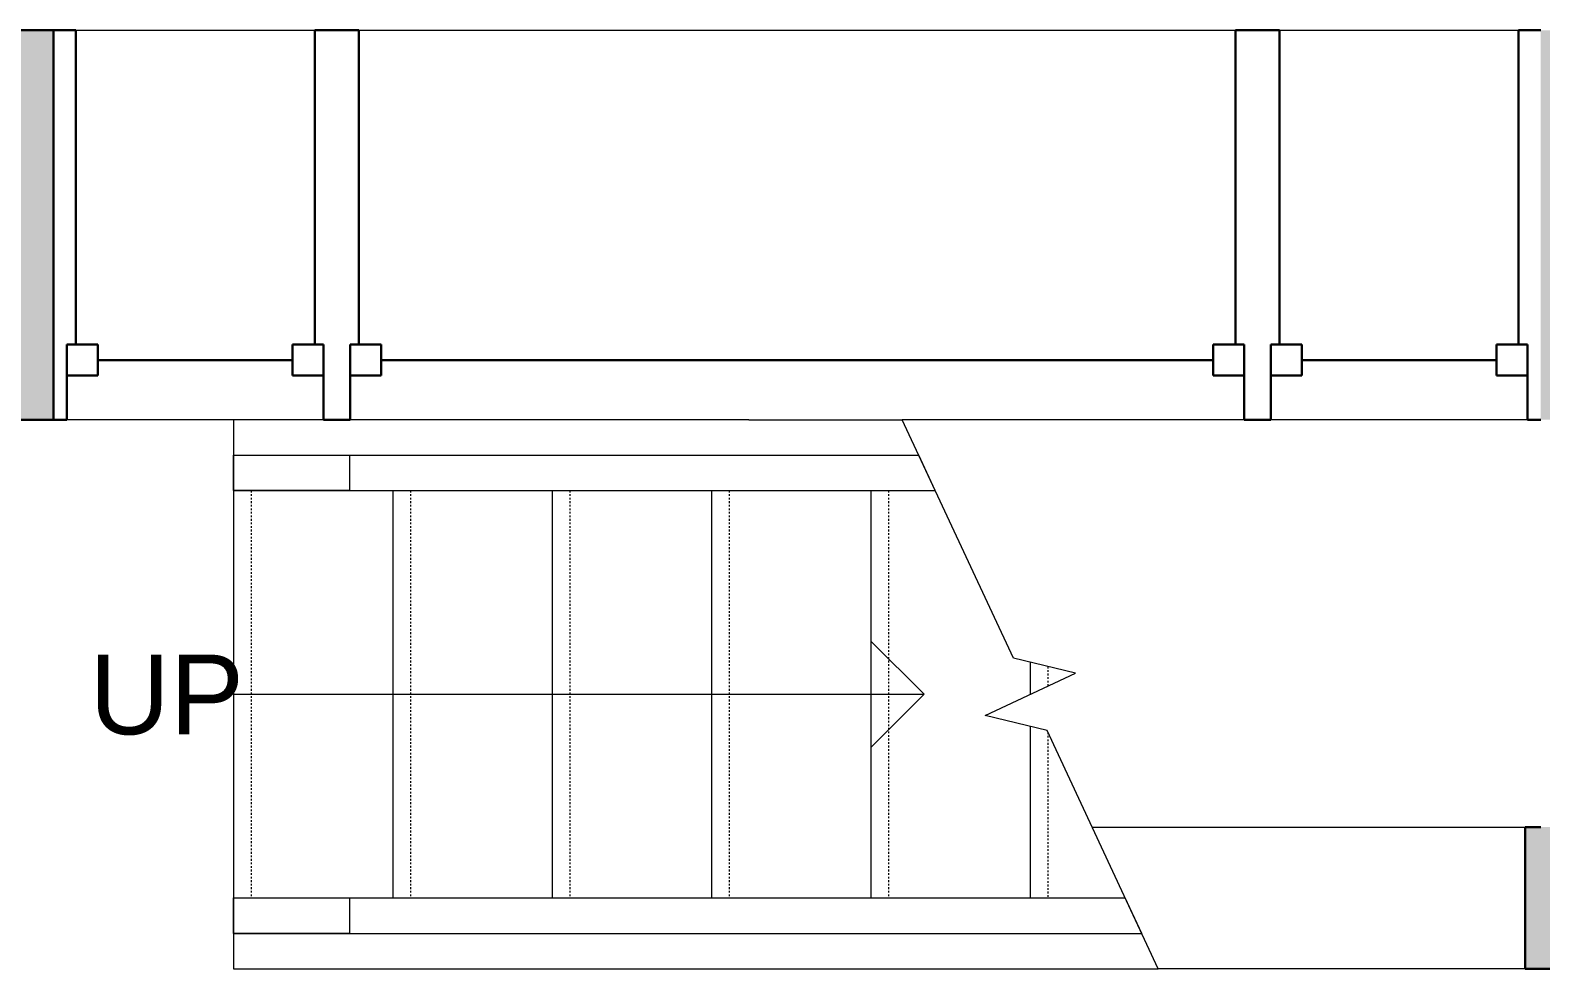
# Model space of a CAD drawing. Header units: inches. Extents: x -1287 to 1590, y -3558 to 989.
# Drawn here: x -155.7 to -70.4, y 53.5 to 106.5 of the extents above; entities that cross this region are included whole.
import ezdxf

# ---------------------------------------------------------------- set-up
doc = ezdxf.new("R2010")
doc.units = ezdxf.units.IN
doc.header["$MEASUREMENT"] = 0
doc.linetypes.add('Overhead 1_16_', pattern=[0.101562, 0.0625, -0.039062])
for name, color, linetype, lineweight in [('A-FLOR-HRAL', 11, 'Continuous', 18), ('A-GLAZ', 151, 'Continuous', 18), ('A-WALL', 113, 'Continuous', 18), ('A-WALL-PATT', 111, 'Continuous', 18), ('S-STRS', 31, 'Continuous', 18), ('S-STRS-ANNO', 31, 'Continuous', 9), ('S-STRS-IDEN', 31, 'Continuous', 9), ('S-STRS-MBND', 31, 'Continuous', 18)]:
    doc.layers.add(name, color=color, linetype=linetype, lineweight=lineweight)
doc.styles.add('Swis721 Lt BT', font='swissl.ttf', dxfattribs={"height": 4.5})

# ---------------------------------------------------------------- blocks, each defined once
blk = doc.blocks.new('Double Hung - side window 4_ 4_ x 5_ 6_-6975700-1st Floor Construction')
at = {"layer": 'A-GLAZ', "color": 8, "lineweight": 30}
for p, q in [((-26, 11), (-25.25, 11)), ((-25.25, 6.75), (-25.25, 11)), ((25.25, 6.75), (25.25, 11)), ((26, 11), (25.25, 11)), ((-25.25, 8.5), (-25.25, 6.75)), ((-25.25, 8.5), (-23.5, 8.5)), ((-23.5, 8.5), (-23.5, 6.75)), ((23.5, 8.5), (23.5, 6.75)), ((25.25, 8.5), (23.5, 8.5)), ((25.25, 8.5), (25.25, 6.75)), ((-23.5, 7.625), (23.5, 7.625)), ((-25.25, 6.75), (-23.5, 6.75)), ((-25.25, 6.75), (-24.75, 6.75)), ((-24.75, -11), (-24.75, 6.75)), ((25.25, 6.75), (23.5, 6.75)), ((24.75, 6.75), (25.25, 6.75)), ((24.75, 6.75), (24.75, -11)), ((-24.75, -11), (-26, -11)), ((24.75, -11), (26, -11))]:
    blk.add_line(p, q, dxfattribs=at)
blk = doc.blocks.new('Double Hung - 16_ x  5_ 6_-6975701-1st Floor Construction')
at = {"layer": 'A-GLAZ', "color": 8, "lineweight": 30}
for p, q in [((-6.75, 11), (-8, 11)), ((-6.75, 11), (-6.75, -6.75)), ((6.75, 11), (8, 11)), ((6.75, -6.75), (6.75, 11)), ((-7.25, -6.75), (-5.5, -6.75)), ((-7.25, -8.5), (-7.25, -6.75)), ((-7.25, -6.75), (-6.75, -6.75)), ((-7.25, -6.75), (-7.25, -11)), ((-5.5, -8.5), (-5.5, -6.75)), ((5.5, -8.5), (5.5, -6.75)), ((7.25, -6.75), (5.5, -6.75)), ((6.75, -6.75), (7.25, -6.75)), ((7.25, -8.5), (7.25, -6.75)), ((7.25, -6.75), (7.25, -11)), ((-5.5, -7.625), (5.5, -7.625)), ((-7.25, -8.5), (-5.5, -8.5)), ((7.25, -8.5), (5.5, -8.5)), ((-8, -11), (-7.25, -11)), ((8, -11), (7.25, -11))]:
    blk.add_line(p, q, dxfattribs=at)
blk = doc.blocks.new('Top Rail Type - Top Rail_Internal_-7092827-1st Floor Construction')
at = {"layer": 'A-FLOR-HRAL', "lineweight": 9}
for p, q in [((-144.219, 55.468), (-144.219, 57.468)), ((-144.219, 57.468), (-137.674, 57.468)), ((-137.674, 57.468), (-137.674, 55.468)), ((-137.674, 55.468), (-144.219, 55.468))]:
    blk.add_line(p, q, dxfattribs=at)
blk = doc.blocks.new('Top Rail Type - Top Rail_Internal_-V42-1st Floor Construction')
at = {"layer": 'A-FLOR-HRAL', "lineweight": 9}
for p, q in [((-144.219, 57.468), (-144.219, 55.468)), ((-144.219, 57.468), (-93.857, 57.468)), ((-92.924, 55.468), (-93.857, 57.468)), ((-144.219, 55.468), (-92.924, 55.468))]:
    blk.add_line(p, q, dxfattribs=at)
blk = doc.blocks.new('Top Rail Type - Top Rail_Internal_-7092845-1st Floor Construction')
at = {"layer": 'A-FLOR-HRAL', "lineweight": 9}
for p, q in [((-144.219, 80.468), (-144.219, 82.468)), ((-144.219, 82.468), (-137.674, 82.468)), ((-137.674, 82.468), (-137.674, 80.468)), ((-137.674, 80.468), (-144.219, 80.468))]:
    blk.add_line(p, q, dxfattribs=at)
blk = doc.blocks.new('Top Rail Type - Top Rail_Internal_-V43-1st Floor Construction')
at = {"layer": 'A-FLOR-HRAL', "lineweight": 9}
for p, q in [((-144.219, 82.468), (-144.219, 80.468)), ((-144.219, 82.468), (-105.515, 82.468)), ((-104.582, 80.468), (-105.515, 82.468)), ((-144.219, 80.468), (-104.582, 80.468))]:
    blk.add_line(p, q, dxfattribs=at)

msp = doc.modelspace()

# ---------------------------------------------------------------- hatches: boundary and pattern name
at = {"layer": 'A-WALL-PATT', "lineweight": 9}
h = msp.add_hatch(color=7, dxfattribs=at)
h.paths.add_polyline_path([(-154.385, 84.468), (-154.385, 106.468), (-287.019, 106.468), (-287.019, 84.468), (-190.576, 84.468)], flags=0)
h.paths.add_polyline_path([(-50.285, 84.468), (-50.285, 106.468), (-70.385, 106.468), (-70.385, 84.468), (-62.385, 84.468)], flags=0)
h.paths.add_polyline_path([(1.715, 84.468), (1.715, 106.468), (-16.285, 106.468), (-16.285, 84.468)], flags=0)
h.paths.add_polyline_path([(-327.071, 84.468), (-327.071, 106.468), (-421.725, 106.468), (-421.725, 84.468), (-351.232, 84.468)], flags=0)
h.paths.add_polyline_path([(-511.888, 84.468), (-493.725, 84.468), (-493.725, 106.468), (-570.071, 106.468), (-570.071, 84.468)], flags=0)
msp.add_hatch(color=7, dxfattribs=at).paths.add_polyline_path([(-71.269, 53.468), (-42.385, 53.468), (-42.385, 61.468), (-71.269, 61.468), (-71.269, 54.479)], flags=0)

# ---------------------------------------------------------------- linework, layer by layer
at = {"layer": 'A-WALL', "color": 8, "lineweight": 30}
for p, q in [((-154.385, 106.468), (-216.224, 106.468)), ((-154.385, 84.468), (-154.385, 106.468)), ((-287.019, 84.468), (-154.385, 84.468)), ((-70.385, 61.468), (-71.269, 61.468)), ((-71.269, 61.468), (-71.269, 53.468)), ((-71.269, 53.468), (-42.385, 53.468))]:
    msp.add_line(p, q, dxfattribs=at)
at = {"layer": 'A-WALL', "lineweight": 9}
for p, q in [((-154.385, 106.468), (-70.385, 106.468)), ((-115.119, 84.468), (-154.385, 84.468)), ((-70.385, 84.468), (-106.447, 84.468)), ((-95.722, 61.468), (-71.269, 61.468)), ((-71.269, 53.468), (-91.992, 53.468))]:
    msp.add_line(p, q, dxfattribs=at)
at = {"layer": 'S-STRS', "lineweight": 9}
for p, q in [((-144.219, 84.468), (-144.219, 82.468)), ((-115.119, 84.468), (-106.447, 84.468)), ((-144.219, 80.468), (-144.219, 57.468)), ((-135.219, 80.468), (-135.219, 57.468)), ((-126.219, 80.468), (-126.219, 57.468)), ((-117.219, 80.468), (-117.219, 57.468)), ((-108.219, 80.468), (-108.219, 57.468)), ((-99.219, 70.776), (-99.219, 68.968)), ((-99.219, 67.16), (-99.219, 57.468)), ((-144.219, 55.468), (-144.219, 53.468)), ((-144.219, 53.468), (-91.992, 53.468))]:
    msp.add_line(p, q, dxfattribs=at)
at = {"layer": 'S-STRS', "linetype": 'Overhead 1_16_', "lineweight": 9}
for p, q in [((-143.219, 80.468), (-143.219, 57.468)), ((-134.219, 80.468), (-134.219, 57.468)), ((-125.219, 80.468), (-125.219, 57.468)), ((-116.219, 80.468), (-116.219, 57.468)), ((-107.219, 80.468), (-107.219, 57.468)), ((-98.219, 70.533), (-98.219, 69.434)), ((-98.219, 66.823), (-98.219, 57.468))]:
    msp.add_line(p, q, dxfattribs=at)
at = {"layer": 'S-STRS-ANNO'}
for p, q in [((-105.219, 68.968), (-108.219, 71.968)), ((-144.219, 68.968), (-135.219, 68.968)), ((-135.219, 68.968), (-126.219, 68.968)), ((-126.219, 68.968), (-117.219, 68.968)), ((-117.219, 68.968), (-108.219, 68.968)), ((-108.219, 68.968), (-105.219, 68.968)), ((-105.219, 68.968), (-108.219, 65.968))]:
    msp.add_line(p, q, dxfattribs=at)
at = {"layer": 'S-STRS-MBND', "lineweight": 9}
for p, q in [((-100.17, 71.007), (-106.447, 84.468)), ((-96.67, 70.156), (-100.17, 71.007)), ((-101.768, 67.779), (-96.67, 70.156)), ((-98.269, 66.928), (-101.768, 67.779)), ((-91.992, 53.468), (-98.269, 66.928))]:
    msp.add_line(p, q, dxfattribs=at)

# ---------------------------------------------------------------- block references
at = {"layer": 'A-FLOR-HRAL', "lineweight": 9}
for name in ['Top Rail Type - Top Rail_Internal_-7092845-1st Floor Construction', 'Top Rail Type - Top Rail_Internal_-V43-1st Floor Construction', 'Top Rail Type - Top Rail_Internal_-7092827-1st Floor Construction', 'Top Rail Type - Top Rail_Internal_-V42-1st Floor Construction']:
    msp.add_blockref(name, (0, 0), dxfattribs=at)
at = {"layer": 'A-GLAZ'}
for p in [(-146.385, 95.468), (-78.385, 95.468)]:
    msp.add_blockref('Double Hung - 16_ x  5_ 6_-6975701-1st Floor Construction', p, dxfattribs=at)
at = {"layer": 'A-GLAZ', "rotation": 180}
msp.add_blockref('Double Hung - side window 4_ 4_ x 5_ 6_-6975700-1st Floor Construction', (-112.385, 95.468), dxfattribs=at)

# ---------------------------------------------------------------- texts
at = {"layer": 'S-STRS-IDEN', "insert": (-152.36, 71.206), "char_height": 4.5, "width": 9.7692, "attachment_point": 1, "line_spacing_factor": 1.005062, "style": 'Swis721 Lt BT'}
msp.add_mtext('UP', dxfattribs=at)

doc.saveas('drawing.dxf')
